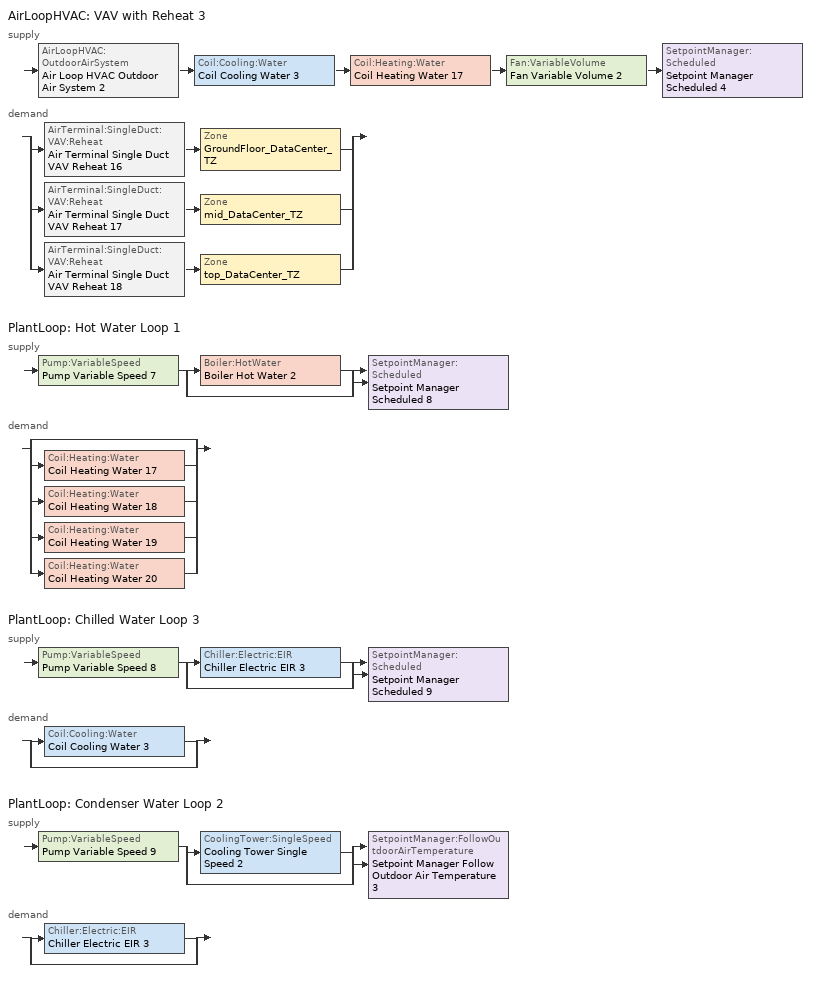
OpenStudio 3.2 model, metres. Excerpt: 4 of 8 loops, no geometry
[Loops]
AirLoopHVAC 'VAV with Reheat 3'
 supply: AirLoopHVAC:OutdoorAirSystem 'Air Loop HVAC Outdoor Air System 2' > Coil:Cooling:Water 'Coil Cooling Water 3' > Coil:Heating:Water 'Coil Heating Water 17' > Fan:VariableVolume 'Fan Variable Volume 2' > SetpointManager:Scheduled 'Setpoint Manager Scheduled 4'
 demand: split
  | AirTerminal:SingleDuct:VAV:Reheat 'Air Terminal Single Duct VAV Reheat 16' > Zone 'GroundFloor_DataCenter_TZ'
  | AirTerminal:SingleDuct:VAV:Reheat 'Air Terminal Single Duct VAV Reheat 17' > Zone 'mid_DataCenter_TZ'
  | AirTerminal:SingleDuct:VAV:Reheat 'Air Terminal Single Duct VAV Reheat 18' > Zone 'top_DataCenter_TZ'
PlantLoop 'Hot Water Loop 1'
 supply: Pump:VariableSpeed 'Pump Variable Speed 7' > split
  | Boiler:HotWater 'Boiler Hot Water 2'
  | bypass
  join > SetpointManager:Scheduled 'Setpoint Manager Scheduled 8'
 demand: split
  | bypass
  | Coil:Heating:Water 'Coil Heating Water 17'
  | Coil:Heating:Water 'Coil Heating Water 18'
  | Coil:Heating:Water 'Coil Heating Water 19'
  | Coil:Heating:Water 'Coil Heating Water 20'
PlantLoop 'Chilled Water Loop 3'
 supply: Pump:VariableSpeed 'Pump Variable Speed 8' > split
  | Chiller:Electric:EIR 'Chiller Electric EIR 3'
  | bypass
  join > SetpointManager:Scheduled 'Setpoint Manager Scheduled 9'
 demand: split
  | Coil:Cooling:Water 'Coil Cooling Water 3'
  | bypass
PlantLoop 'Condenser Water Loop 2'
 supply: Pump:VariableSpeed 'Pump Variable Speed 9' > split
  | CoolingTower:SingleSpeed 'Cooling Tower Single Speed 2'
  | bypass
  join > SetpointManager:FollowOutdoorAirTemperature 'Setpoint Manager Follow Outdoor Air Temperature 3'
 demand: split
  | Chiller:Electric:EIR 'Chiller Electric EIR 3'
  | bypass
[Sizing:Zone] Zone Cooling Design Supply Air Temperature Input Method=SupplyAirTemperature; Zone Cooling Design Supply Air Temperature {C}=13; Zone Cooling Design Supply Air Temperature Difference {deltaC}=11.11; Zone Heating Design Supply Air Temperature Input Method=SupplyAirTemperature; Zone Heating Design Supply Air Temperature {C}=40; Zone Heating Design Supply Air Temperature Difference {deltaC}=11.11; Zone Cooling Design Supply Air Humidity Ratio {kg-H2O/kg-air}=0.0085; Zone Heating Design Supply Air Humidity Ratio {kg-H2O/kg-air}=0.008; Cooling Design Air Flow Method=DesignDay; Cooling Design Air Flow Rate {m3/s}=0; Cooling Minimum Air Flow {m3/s}=0; Cooling Minimum Air Flow Fraction=0; Heating Design Air Flow Method=DesignDay; Heating Design Air Flow Rate {m3/s}=0; Account for Dedicated Outdoor Air System=No; Dedicated Outdoor Air System Control Strategy=NeutralSupplyAir; Dedicated Outdoor Air Low Setpoint Temperature for Design {C}=autosize; Dedicated Outdoor Air High Setpoint Temperature for Design {C}=autosize
GroundFloor_DataCenter_TZ; top_DataCenter_TZ; mid_DataCenter_TZ
[Zone equipment]
GroundFloor_DataCenter_TZ: Air Terminal Single Duct VAV Reheat 16
top_DataCenter_TZ: Air Terminal Single Duct VAV Reheat 18
mid_DataCenter_TZ: Air Terminal Single Duct VAV Reheat 17
[AirLoopHVAC]
VAV with Reheat 3: Availability Schedule=HVAC_Operation; Design Supply Air Flow Rate {m3/s}=AutoSize; Design Return Air Flow Fraction of Supply Air Flow=1
[Sizing:System]
VAV with Reheat 3: Type of Load to Size On=Sensible; Design Outdoor Air Flow Rate {m3/s}=Autosize; Central Heating Maximum System Air Flow Ratio=0.3; Preheat Design Temperature {C}=7; Preheat Design Humidity Ratio {kg-H2O/kg-Air}=0.008; Precool Design Temperature {C}=12.8; Precool Design Humidity Ratio {kg-H2O/kg-Air}=0.008; Central Cooling Design Supply Air Temperature {C}=12.8; Central Heating Design Supply Air Temperature {C}=12.8; Sizing Option=NonCoincident; 100% Outdoor Air in Cooling=Yes; 100% Outdoor Air in Heating=Yes; Central Cooling Design Supply Air Humidity Ratio {kg-H2O/kg-Air}=0.0085; Central Heating Design Supply Air Humidity Ratio {kg-H2O/kg-Air}=0.008; Cooling Design Air Flow Method=DesignDay; Cooling Design Air Flow Rate {m3/s}=0; Heating Design Air Flow Method=DesignDay; Heating Design Air Flow Rate {m3/s}=0; System Outdoor Air Method=ZoneSum; Zone Maximum Outdoor Air Fraction=1; Cooling Supply Air Flow Rate Per Floor Area {m3/s-m2}=0.00996765; Cooling Fraction of Autosized Cooling Supply Air Flow Rate=1; Cooling Supply Air Flow Rate Per Unit Cooling Capacity {m3/s-W}=3.94755e-05; Heating Supply Air Flow Rate Per Floor Area {m3/s-m2}=0.00996765; Heating Fraction of Autosized Heating Supply Air Flow Rate=1; Heating Fraction of Autosized Cooling Supply Air Flow Rate=1; Heating Supply Air Flow Rate Per Unit Heating Capacity {m3/s-W}=3.15882e-05; Cooling Design Capacity Method=CoolingDesignCapacity; Cooling Design Capacity {W}=autosize; Cooling Design Capacity Per Floor Area {W/m2}=234.7; Fraction of Autosized Cooling Design Capacity=1; Heating Design Capacity Method=HeatingDesignCapacity; Heating Design Capacity {W}=autosize; Heating Design Capacity Per Floor Area {W/m2}=157; Fraction of Autosized Heating Design Capacity=1; Central Cooling Capacity Control Method=OnOff
[Fan:VariableVolume]
Fan Variable Volume 2: Availability Schedule=Always On Discrete; Fan Total Efficiency=0.6045; Pressure Rise {Pa}=500; Maximum Flow Rate {m3/s}=Autosize; Fan Power Minimum Flow Rate Input Method=FixedFlowRate; Fan Power Minimum Flow Fraction=0; Fan Power Minimum Air Flow Rate {m3/s}=0; Motor Efficiency=0.93; Motor In Airstream Fraction=1; Fan Power Coefficient 1=0.0407599; Fan Power Coefficient 2=0.088045; Fan Power Coefficient 3=-0.0729261; Fan Power Coefficient 4=0.94374; Fan Power Coefficient 5=0
[Coil:Heating:Water] Availability Schedule=Always On Discrete
Coil Heating Water 17; Coil Heating Water 18; Coil Heating Water 19; Coil Heating Water 20
[Coil:Cooling:Water]
Coil Cooling Water 3: Availability Schedule=Always On Discrete
[SetpointManager:Scheduled] Control Variable=Temperature
Name | Schedule
Setpoint Manager Scheduled 4 | Deck_Temperature_1
Setpoint Manager Scheduled 8 | Hot_Water_Temperature_1
Setpoint Manager Scheduled 9 | Chilled_Water_Temperature_1
[Controller:OutdoorAir]
Controller Outdoor Air 2: Minimum Outdoor Air Flow Rate {m3/s}=0; Maximum Outdoor Air Flow Rate {m3/s}=Autosize; Economizer Control Type=NoEconomizer; Economizer Control Action Type=ModulateFlow; Economizer Maximum Limit Dry-Bulb Temperature {C}=28; Economizer Maximum Limit Enthalpy {J/kg}=64000; Economizer Minimum Limit Dry-Bulb Temperature {C}=-100; Lockout Type=NoLockout; Minimum Limit Type=FixedMinimum; Minimum Outdoor Air Schedule=HVAC_Operation; Controller Mechanical Ventilation=Controller Mechanical Ventilation 2; High Humidity Control=No; Heat Recovery Bypass Control Type=BypassWhenWithinEconomizerLimits
[Controller:MechanicalVentilation]
Controller Mechanical Ventilation 2: Availability Schedule=Always On Discrete; System Outdoor Air Method=ZoneSum
[AirLoopHVAC:OutdoorAirSystem]
Air Loop HVAC Outdoor Air System 2: Controller=Controller Outdoor Air 2
[PlantLoop] Glycol Concentration=0; Plant Loop Volume {m3}=Autocalculate; Load Distribution Scheme=Optimal
Name | Fluid Type
Hot Water Loop 1 | Water
Chilled Water Loop 3; Condenser Water Loop 2
[Sizing:Plant] Sizing Option=NonCoincident; Zone Timesteps in Averaging Window=1; Coincident Sizing Factor Mode=None
Name | Loop Type | Design Loop Exit Temperature {C} | Loop Design Temperature Difference {deltaC}
Hot Water Loop 1 | Heating | 82 | 11
Chilled Water Loop 3 | Cooling | 7.22 | 6.67
Condenser Water Loop 2 | Condenser | 29.4 | 5.6
[Pump:VariableSpeed] Pump Control Type=Intermittent; Skin Loss Radiative Fraction=0.5; Design Power Sizing Method=PowerPerFlowPerPressure; Design Electric Power per Unit Flow Rate {W/(m3/s)}=348701.1; Design Shaft Power per Unit Flow Rate per Unit Head {W-s/m3-Pa}=1.28205; Design Minimum Flow Rate Fraction=0
Pump Variable Speed 7; Pump Variable Speed 8; Pump Variable Speed 9
[Boiler:HotWater]
Boiler Hot Water 2: Efficiency Curve Temperature Evaluation Variable=LeavingBoiler; Normalized Boiler Efficiency Curve=Boiler Efficiency 1; Water Outlet Upper Temperature Limit {C}=99; Boiler Flow Mode=ConstantFlow; Parasitic Electric Load {W}=0; Sizing Factor=1
[Controller:WaterCoil] Minimum Actuated Flow {m3/s}=0
Name | Water Coil | Action
Controller Water Coil 6 | Coil Heating Water 17 | Normal
Controller Water Coil 7 | Coil Cooling Water 3 | Reverse
[Chiller:Electric:EIR]
Chiller Electric EIR 3: Reference Capacity {W}=Autosize; Reference COP {W/W}=5.5; Reference Chilled Water Flow Rate {m3/s}=Autosize; Cooling Capacity Function of Temperature Curve=Curve Biquadratic 7; Electric Input to Cooling Output Ratio Function of Temperature Curve=Curve Biquadratic 8; Electric Input to Cooling Output Ratio Function of Part Load Ratio Curve=Curve Quadratic 4; Condenser Type=WaterCooled; Design Heat Recovery Water Flow Rate {m3/s}=Autosize; Sizing Factor=1; Basin Heater Capacity {W/K}=0; Basin Heater Setpoint Temperature {C}=10; Condenser Heat Recovery Relative Capacity Fraction=1
[AirTerminal:SingleDuct:VAV:Reheat] Availability Schedule=Always On Discrete; Maximum Air Flow Rate {m3/s}=AutoSize; Zone Minimum Air Flow Input Method=Constant; Constant Minimum Air Flow Fraction=0.3; Fixed Minimum Air Flow Rate {m3/s}=0; Maximum Hot Water or Steam Flow Rate {m3/s}=AutoSize; Minimum Hot Water or Steam Flow Rate {m3/s}=0; Convergence Tolerance=0.001; Damper Heating Action=Normal; Maximum Flow per Zone Floor Area During Reheat {m3/s-m2}=AutoSize; Maximum Flow Fraction During Reheat=AutoSize; Maximum Reheat Air Temperature {C}=35; Control For Outdoor Air=No
Name | Reheat Coil
Air Terminal Single Duct VAV Reheat 16 | Coil Heating Water 18
Air Terminal Single Duct VAV Reheat 17 | Coil Heating Water 19
Air Terminal Single Duct VAV Reheat 18 | Coil Heating Water 20
[CoolingTower:SingleSpeed]
Cooling Tower Single Speed 2: Design Water Flow Rate {m3/s}=autosize; Design Air Flow Rate {m3/s}=autosize; Fan Power at Design Air Flow Rate {W}=autosize; U-Factor Times Area Value at Design Air Flow Rate {W/K}=autosize; Air Flow Rate in Free Convection Regime {m3/s}=autosize; U-Factor Times Area Value at Free Convection Air Flow Rate {W/K}=autosize; Performance Input Method=UFactorTimesAreaAndDesignWaterFlowRate; Free Convection Capacity {W}=0; Basin Heater Capacity {W/K}=0; Evaporation Loss Mode=LossFactor; Evaporation Loss Factor {percent/K}=0.2; Drift Loss Percent {percent}=0.008; Blowdown Calculation Mode=ConcentrationRatio; Blowdown Concentration Ratio=3; Capacity Control=FanCycling; Number of Cells=1; Cell Control=MinimalCell; Cell Minimum  Water Flow Rate Fraction=0.33; Cell Maximum Water Flow Rate Fraction=2.5; Sizing Factor=1; Free Convection Air Flow Rate Sizing Factor=0.1; Free Convection U-Factor Times Area Value Sizing Factor=0.1; Heat Rejection Capacity and Nominal Capacity Sizing Ratio=1.25; Free Convection Nominal Capacity Sizing Factor=0.1; Design Inlet Air Dry-Bulb Temperature {C}=35; Design Inlet Air Wet-Bulb Temperature {C}=25.6; Design Approach Temperature {deltaC}=autosize; Design Range Temperature {deltaC}=autosize
[SetpointManager:FollowOutdoorAirTemperature]
Setpoint Manager Follow Outdoor Air Temperature 3: Control Variable=Temperature; Reference Temperature Type=OutdoorAirWetBulb; Offset Temperature Difference {deltaC}=1.5; Maximum Setpoint Temperature {C}=80; Minimum Setpoint Temperature {C}=6
[Curve:Biquadratic]
Name | Coefficient1 Constant | Coefficient2 x | Coefficient3 x**2 | Coefficient4 y | Coefficient5 y**2 | Coefficient6 x*y | Minimum Value of x | Maximum Value of x | Minimum Value of y | Maximum Value of y | Input Unit Type for X | Input Unit Type for Y | Output Unit Type
Boiler Efficiency 1 | 1 | 0 | 0 | 0 | 0 | 0 | 0 | 1 | 0 | 1 | Dimensionless | Dimensionless | Dimensionless
Curve Biquadratic 7 | 0.258 | 0.0389 | -0.000217 | 0.0469 | -0.000943 | -0.000343 | 5 | 10 | 24 | 35
Curve Biquadratic 8 | 0.934 | -0.0582 | 0.0045 | 0.00243 | 0.000486 | -0.00122 | 5 | 10 | 24 | 35
[Curve:Quadratic]
Curve Quadratic 4: Coefficient1 Constant=0.222903; Coefficient2 x=0.313387; Coefficient3 x**2=0.46371; Minimum Value of x=0; Maximum Value of x=1
[Schedule:Constant]
Always On Discrete: Value=1
[Schedule:Day]
Deck_Temperature_Default 4; Deck_Temperature_Summer_Design_Day 4; Deck_Temperature_Winter_Design_Day 4: 24, 0, 13
Hot_Water_Temperature_Default 2; Hot_Water_Temperature_Summer_Design_Day 2; Hot_Water_Temperature_Winter_Design_Day 2: 24, 0, 67
Chilled_Water_Temperature_Default 3; Chilled_Water_Temperature_Summer_Design_Day 3; Chilled_Water_Temperature_Winter_Design_Day 3: 24, 0, 7
Schedule Day 3: 6, 0, 0, 21, 0, 1, 24, 0, 0
Schedule Day 36: 24, 0, 0
Schedule Day 38: 8, 0, 0, 18, 0, 1, 24, 0, 0
[Schedule:Ruleset]
Name | Default Day Schedule | Summer Design Day Schedule | Winter Design Day Schedule
Deck_Temperature_1 | Deck_Temperature_Default 4 | Deck_Temperature_Summer_Design_Day 4 | Deck_Temperature_Winter_Design_Day 4
Hot_Water_Temperature_1 | Hot_Water_Temperature_Default 2 | Hot_Water_Temperature_Summer_Design_Day 2 | Hot_Water_Temperature_Winter_Design_Day 2
Chilled_Water_Temperature_1 | Chilled_Water_Temperature_Default 3 | Chilled_Water_Temperature_Summer_Design_Day 3 | Chilled_Water_Temperature_Winter_Design_Day 3
HVAC_Operation | Schedule Day 3
[Schedule:Rule] Schedule Ruleset=HVAC_Operation; Apply Monday=No; Apply Tuesday=No; Apply Wednesday=No; Apply Thursday=No; Apply Friday=No
Name | Rule Order | Day Schedule | Apply Sunday | Apply Saturday
Sundays | 1 | Schedule Day 36 | Yes | No
Saturdays | 0 | Schedule Day 38 |  | Yes
